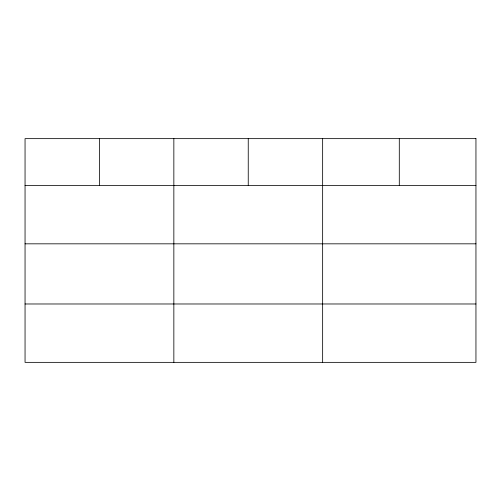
<?xml version="1.0" encoding="UTF-8"?>
<svg xmlns="http://www.w3.org/2000/svg" width="501" height="501" viewBox="0 0 501 501"><rect width="100%" height="100%" fill="white"/><g stroke="black" fill="none" stroke-linecap="round" stroke-linejoin="round"><path stroke-width="0.75" d="M25.05 185.451L475.95 185.451M25.05 243.83L475.95 243.83M25.05 303.982L475.95 303.982M399.297 138.639L399.297 185.451M322.644 138.639L322.644 362.361M248.245 138.639L248.245 185.451M173.847 138.639L173.847 362.361M99.449 138.639L99.449 185.451M475.95 138.639L25.05 138.639L25.05 362.361L475.95 362.361L475.95 138.639"/></g></svg>
